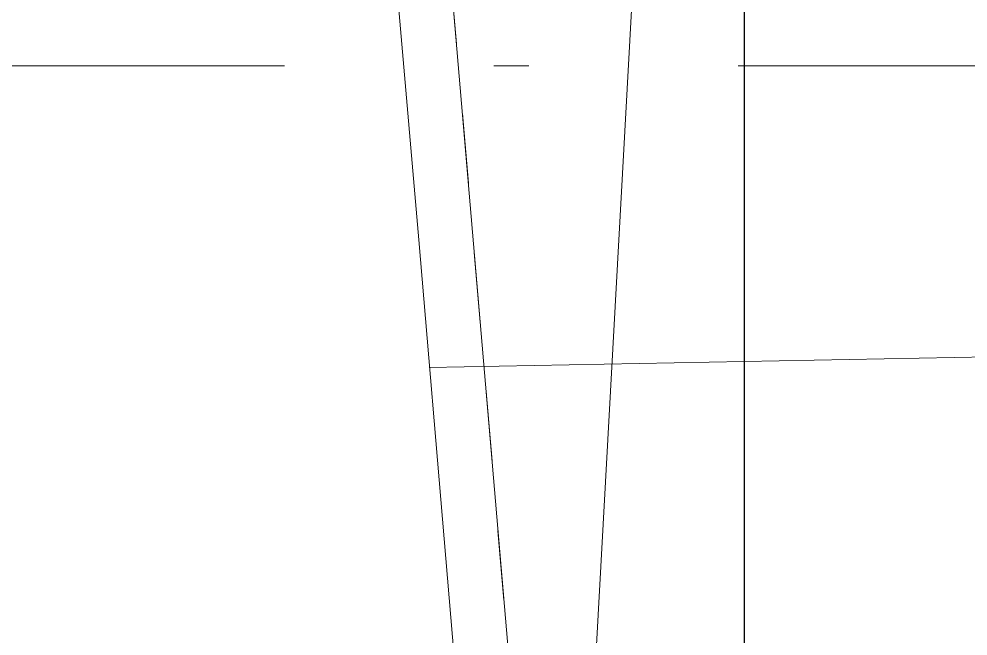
# Model space of a CAD drawing. Header units: millimetres. Extents: x -2078669 to -1085629, y -5987148 to 310365.
# Drawn here: x -1711151 to -1707751, y -1052996 to -1050785 of the extents above; entities that cross this region are included whole.
import ezdxf

# ---------------------------------------------------------------- set-up
doc = ezdxf.new("R2010")
doc.units = ezdxf.units.MM
doc.header["$LTSCALE"] = 500
doc.linetypes.add('561019', pattern=[1, 0.5, -0.5])
doc.linetypes.add('SXF_一点短鎖線', pattern=[9.25, 6, -1.5, 0.25, -1.5])
doc.layers.get('Defpoints').update_dxf_attribs({"color": 153})
doc.layers.add('D-BGD', color=7, linetype='Continuous', lineweight=13)
doc.layers.add('D-BMK', color=2, linetype='SXF_一点短鎖線', lineweight=13)

# ---------------------------------------------------------------- blocks, each defined once
blk = doc.blocks.new('河川平面')
at = {"layer": 'D-BGD', "linetype": 'Continuous'}
blk.add_line((1605168.6, -2784460.1), (1601284.9, -2784534.6), dxfattribs=at)
at = {"layer": 'D-BGD', "linetype": '561019', "flags": 128}
blk.add_lwpolyline([(1604117.6, -2801667.3), (1603658.4, -2801699.7), (1603151.7, -2800721.1), (1602566.2, -2795926.5), (1601762.5, -2787733), (1601694.7, -2787042.3), (1600827.9, -2776857.6), (1599943, -2767240.3), (1599726.8, -2764893.3), (1598788.4, -2754963.8), (1597869.7, -2742698.4), (1597776.1, -2741725.3), (1597383.6, -2737656.5), (1596955.8, -2733671.1), (1596881.2, -2732974.2), (1595027.7, -2724476.1), (1594604.9, -2722538.7), (1594888.3, -2713738.2), (1595886.8, -2682804.9), (1595508.5, -2681697.1), (1584093.8, -2681621.5), (1568919.1, -2679328.1), (1567447, -2679105.9), (1555443.7, -2676376), (1555450.8, -2676293.5), (1555495.9, -2675787.7)], dxfattribs=at)
at = {"layer": 'D-BGD', "linetype": 'Continuous', "flags": 128}
blk.add_lwpolyline([(1597383.6, -2737656.5), (1597776.1, -2741725.3), (1597869.7, -2742698.4), (1598788.4, -2754963.8), (1599726.8, -2764893.3), (1599943, -2767240.3), (1600827.9, -2776857.6), (1601694.7, -2787042.3), (1601762.5, -2787733), (1602566.2, -2795926.5), (1603151.7, -2800721.1)], dxfattribs=at)
at = {"layer": 'D-BGD', "linetype": 'Continuous', "elevation": 367000, "flags": 128}
blk.add_lwpolyline([(1603298.2, -2835363.3), (1603152.5, -2823926.3), (1600405.8, -2822718.9), (1598997.9, -2816058.2), (1598328.9, -2809839.6), (1598049.5, -2792840), (1598377.1, -2788050.1), (1601762.5, -2787733), (1602660.6, -2771476), (1603041.6, -2760850.4), (1603554.1, -2748137.8), (1603478.1, -2740040.8)], dxfattribs=at)
at = {"layer": 'D-BGD', "linetype": 'Continuous', "extrusion": (0.879845, 0.091136, 0.466441), "elevation": 1326280.5}
blk.add_lwpolyline([(-2950345.8, -283885.4), (-2934237.5, -284529.8), (-2917933.7, -285106.3)], dxfattribs=at)

msp = doc.modelspace()

# ---------------------------------------------------------------- linework, layer by layer
at = {"layer": 'D-BMK', "linetype": 'SXF_一点短鎖線'}
msp.add_line((-1622324.6, -1050952.7), (-1736237.2, -1050952.7), dxfattribs=at)
at = {"layer": 'Defpoints', "flags": 128}
msp.add_lwpolyline([(-1710539, -1019554.6), (-1708722.1, -1032318.3, -0.035364), (-1708552.5, -1034714), (-1708552.5, -1088391.9)], format="xyb", dxfattribs=at)

# ---------------------------------------------------------------- block references
at = {"layer": 'D-BGD'}
msp.add_blockref('河川平面', (-3310965.8, 1732500.2), dxfattribs=at)

doc.saveas('drawing.dxf')
